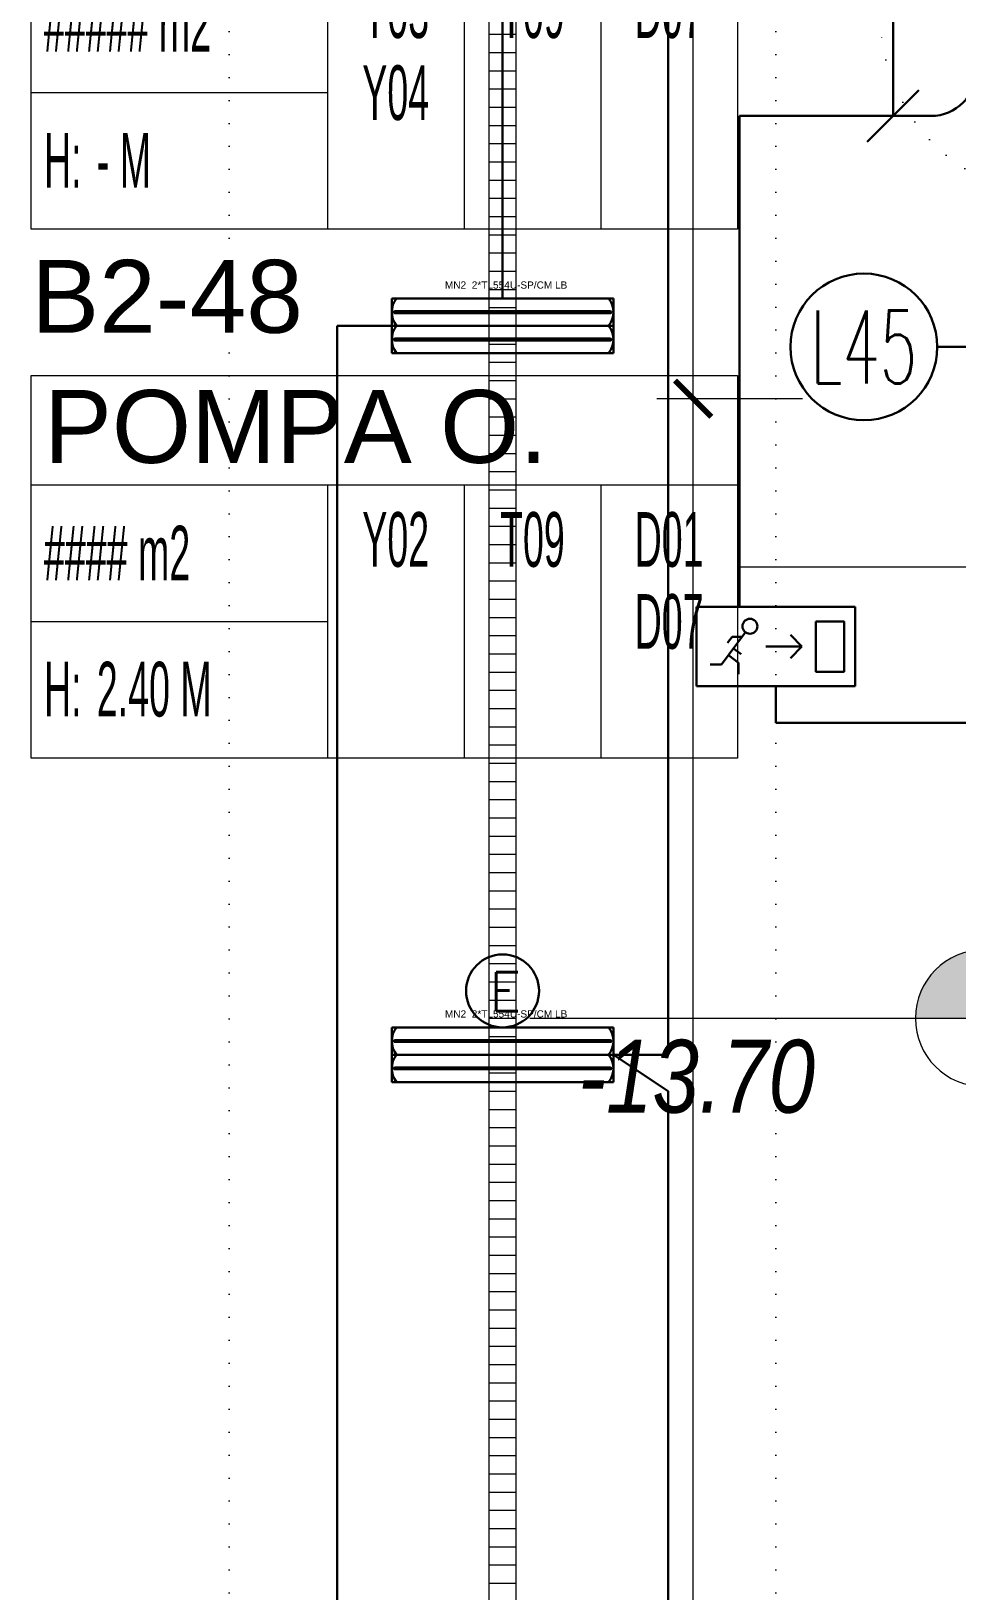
# Model space of a CAD drawing. Header units: metres. Extents: x -13316 to 152404, y -3899 to 30226.
# Drawn here: x 3411 to 3919, y 2066 to 2922 of the extents above; entities that cross this region are included whole.
import ezdxf
from ezdxf.enums import TextEntityAlignment as Align

# ---------------------------------------------------------------- set-up
doc = ezdxf.new("R2010")
doc.units = ezdxf.units.M
doc.header["$LTSCALE"] = 100
doc.header["$MEASUREMENT"] = 0
doc.linetypes.add('DOT2', pattern=[0.125, 0, -0.125])
doc.linetypes.add('HIDDEN', pattern=[0.375, 0.25, -0.125])
doc.layers.get('0').update_dxf_attribs({"color": 9, "lineweight": 9})
for name, color, linetype, lineweight in [('06B', 9, 'Continuous', 9), ('06D', 9, 'Continuous', 9), ('10', 9, 'Continuous', 9), ('20', 9, 'DOT2', 9), ('21', 9, 'Continuous', 9), ('21_mahal200', 9, 'Continuous', 9), ('25', 9, 'Continuous', 9), ('E-1x8 W ACİL ÇIKIŞ ARMATÜRÜ (TİP1)', 7, 'Continuous', 30), ('E-2x54 W SIVAÜSTÜ FLUORESAN YÜKSEK TAVAN ARMATÜRÜ', 7, 'Continuous', 30), ('E-ACİL AYDINLATMA KİTİ', 7, 'Continuous', 30), ('E-KABLO', 7, 'Continuous', 30), ('E-LINYE', 7, 'Continuous', 30)]:
    doc.layers.add(name, color=color, linetype=linetype, lineweight=lineweight)
doc.styles.add('Arial', font='arial.ttf', dxfattribs={"height": 2.5})
doc.styles.add('E-YAZI', font='txttw.shx')
doc.styles.add('MuuM_TEXT-ITALIC', font='ARIALNI.TTF')
doc.styles.add('MuuM_TEXT-STANDART', font='ARIALN.TTF')
doc.dimstyles.new('MuuM_DIM200', dxfattribs={"dimscale": 20, "dimtxt": 2, "dimasz": 1, "dimexe": 1, "dimexo": 1, "dimgap": 1, "dimtad": 1, "dimdec": 1, "dimrnd": 0.5, "dimdsep": 46, "dimtxsty": 'MuuM_TEXT-STANDART', "dimblk": 'ARCHTICK', "dimcen": 0, "dimdle": 0.15, "dimclrd": 256, "dimclre": 256, "dimclrt": 256, "dimadec": 0, "dimazin": 0, "dimtfac": 5, "dimtdec": 1, "dimtix": 1, "dimtmove": 2, "dimatfit": 3, "dimldrblk": 'DOT', "dimfxl": 3, "dimfxlon": 1, "dimtolj": 1, "dimlwd": -1, "dimlwe": -1, "dimarcsym": 0})

# ---------------------------------------------------------------- blocks, each defined once
blk = doc.blocks.new('2x54 W SIVAÜSTÜ FLUORESAN YÜKSEK TAVAN ARMATÜRÜ')
at = {"layer": 'E-2x54 W SIVAÜSTÜ FLUORESAN YÜKSEK TAVAN ARMATÜRÜ', "color": 4}
for p, q in [((-60.8, 15), (-60.8, -15)), ((-60.8, 15), (60.8, 15)), ((60.8, 15), (60.8, 0)), ((-60, 0), (-15, 0)), ((15, 0), (60, 0)), ((60.8, 0), (60.8, -15)), ((-60.8, -15), (60.8, -15))]:
    blk.add_line(p, q, dxfattribs=at)
at = {"layer": 'E-2x54 W SIVAÜSTÜ FLUORESAN YÜKSEK TAVAN ARMATÜRÜ', "color": 7}
for p, q in [((-60.8, 0), (60.8, 0)), ((-59.27, 8.01), (59.32, 8.01)), ((-59.16, 7.01), (59.44, 7)), ((-59.27, -6.99), (59.32, -6.99)), ((-59.16, -7.99), (59.44, -8))]:
    blk.add_line(p, q, dxfattribs=at)
for centre in [(-59.23, 7.63), (-59.23, 7.33), (59.36, 7.63), (59.36, 7.33), (-59.23, -7.37), (-59.23, -7.67), (59.36, -7.37), (59.36, -7.67)]:
    blk.add_circle(centre, 0.11, dxfattribs=at)
for centre, radius, start, end in [((-48.66, 7.5), 12.14, 141.85995, 218.14005), ((48.66, 7.5), 12.14, 321.85995, 38.14005), ((-59.12, 7.51), 0.515, 106.86737, 266.76121), ((-59.32, 7.49), 0.519, 289.2244, 84.40418), ((59.47, 7.51), 0.515, 106.86737, 266.76121), ((59.27, 7.49), 0.519, 289.2244, 84.40418), ((-48.66, -7.5), 12.14, 141.85995, 218.14005), ((-59.12, -7.49), 0.515, 106.86737, 266.76121), ((-59.32, -7.51), 0.519, 289.2244, 84.40418), ((48.66, -7.5), 12.14, 321.85995, 38.14005), ((59.47, -7.49), 0.515, 106.86737, 266.76121), ((59.27, -7.51), 0.519, 289.2244, 84.40418)]:
    blk.add_arc(centre, radius, start, end, dxfattribs=at)
at = {"layer": 'E-2x54 W SIVAÜSTÜ FLUORESAN YÜKSEK TAVAN ARMATÜRÜ', "color": 7, "style": 'Arial'}
blk.add_text('MN2  2*TL554U-SP/CM LB', height=3.9508, dxfattribs=at).set_placement((-31.61, 20.4))
blk = doc.blocks.new('100_ACİL AYDINLATMA KİTİ')
at = {"layer": 'E-ACİL AYDINLATMA KİTİ', "color": 3}
blk.add_circle((0, 0), 1.251, dxfattribs=at)
at = {"layer": 'E-ACİL AYDINLATMA KİTİ', "color": 3, "style": 'E-YAZI'}
blk.add_text('E', height=1.34, dxfattribs=at).set_placement((-0.448, -0.694))
blk = doc.blocks.new('100_1x8 W ACİL ÇIKIŞ ARMATÜRÜ (TİP1)')
at = {"layer": 'E-1x8 W ACİL ÇIKIŞ ARMATÜRÜ (TİP1)', "color": 4}
for p, q in [((-3.4, 3.4), (3.4, 3.4)), ((-3.4, 0), (-3.4, 3.4)), ((3.4, 3.4), (3.4, 0)), ((3.4, 0), (-3.4, 0))]:
    blk.add_line(p, q, dxfattribs=at)
at = {"layer": 'E-1x8 W ACİL ÇIKIŞ ARMATÜRÜ (TİP1)', "color": 1}
for p, q in [((-1.305, 2.317), (-2.331, 0.937)), ((-1.882, 2.125), (-2.072, 1.87)), ((-1.448, 2.125), (-1.882, 2.125)), ((1.112, 1.705), (0.624, 2.205)), ((-1.484, 1.378), (-1.818, 1.627)), ((1.112, 1.705), (-0.431, 1.705)), ((0.624, 1.205), (1.107, 1.7)), ((-2.821, 0.937), (-2.331, 0.937)), ((-1.608, 1.01), (-2.039, 1.33)), ((-1.608, 1.01), (-1.608, 0.516))]:
    blk.add_line(p, q, dxfattribs=at)
blk.add_lwpolyline([(1.715, 2.777), (2.92, 2.777), (2.92, 0.623), (1.715, 0.623)], close=True, dxfattribs=at)
blk.add_circle((-1.115, 2.574), 0.32, dxfattribs=at)
blk = doc.blocks.new('_ArchTick')
at = {"color": 0, "linetype": 'ByBlock', "const_width": 0.15}
blk.add_lwpolyline([(-0.5, -0.5), (0.5, 0.5)], dxfattribs=at)
blk = doc.blocks.new('*D665')
at = {"layer": '25', "transparency": 16777216}
for p, q in [((3514.6, -30030.79), (3434.6, -30030.79)), ((3454.6, -30027.79), (3454.6, -30463.63)), ((3454.6, -30913.79), (3454.6, -30575.99)), ((3514.6, -30910.79), (3434.6, -30910.79))]:
    blk.add_line(p, q, dxfattribs=at)
at = {"layer": '25', "transparency": 16777216, "xscale": 20, "yscale": 20, "zscale": 20}
for p, rotation in [((3454.6, -30030.79), 90), ((3454.6, -30910.79), 270)]:
    blk.add_blockref('_ArchTick', p, dxfattribs=dict(at, rotation=rotation))
at = {"layer": '25', "transparency": 16777216, "insert": (3415.42, -30519.81), "char_height": 40, "attachment_point": 5, "rotation": 90, "style": 'MuuM_TEXT-STANDART'}
blk.add_mtext('\\A1;880', dxfattribs=at)
blk = doc.blocks.new('_Dot')
at = {"color": 0, "linetype": 'ByBlock', "lineweight": -2}
blk.add_line((-0.5, 0), (-1, 0), dxfattribs=at)
at = {"color": 0, "linetype": 'ByBlock', "const_width": 0.5}
blk.add_lwpolyline([(-0.25, 0, 1), (0.25, 0, 1)], format="xyb", close=True, dxfattribs=at)
blk = doc.blocks.new('gr-p-barel kilitli kapı kolu')
at = {"flags": 128}
for points in [[(-0.9, 0.8), (-0.9, 4.9), (-11.7, 4.9), (-11.7, 6.7), (0.9, 6.7), (0.9, 0.8)], [(-0.8, 5), (0.8, 6.6)]]:
    blk.add_lwpolyline(points, dxfattribs=at)
blk.add_lwpolyline([(-2.75, 0), (-2.75, 0.7), (2.75, 0.7), (2.75, 0)])
blk.add_lwpolyline([(-1.3, 0.7), (1.3, 0.7), (1.3, 0.8), (-1.3, 0.8)], close=True)
blk = doc.blocks.new('prf-scr2')
at = {"linetype": 'DOT2', "ltscale": 10}
blk.add_line((0, 0.19), (0, -1.06), dxfattribs=at)
for p, q in [((0.09, -0.24), (-0.09, -0.2)), ((-0.09, -0.24), (0.09, -0.28)), ((0.09, -0.32), (-0.09, -0.28)), ((-0.09, -0.32), (0.09, -0.36)), ((0.09, -0.4), (-0.09, -0.36)), ((-0.09, -0.4), (0.09, -0.44)), ((0.09, -0.48), (-0.09, -0.44)), ((-0.09, -0.48), (0.09, -0.52)), ((0.09, -0.56), (-0.09, -0.52)), ((-0.09, -0.56), (0.09, -0.6)), ((0.09, -0.64), (-0.09, -0.6)), ((-0.09, -0.64), (0.09, -0.68)), ((0.09, -0.72), (-0.09, -0.68)), ((-0.09, -0.72), (0.09, -0.76)), ((0.06, -0.84), (-0.08, -0.76)), ((-0.07, -0.8), (0.06, -0.84)), ((0.09, -0.17), (0, -0.15)), ((0, -0.18), (0.09, -0.2))]:
    blk.add_line(p, q)
blk.add_lwpolyline([(0.23, 0), (-0.23, 0), (-0.23, -0.01), (-0.12, -0.14), (0.12, -0.14), (0.23, -0.01), (0.23, 0)], close=True)
for points in [[(0.23, -0.01), (-0.23, -0.01)], [(-0.09, -0.14), (-0.09, -0.2), (-0.12, -0.22), (-0.12, -0.23), (-0.09, -0.24), (-0.09, -0.28), (-0.12, -0.3), (-0.12, -0.31), (-0.09, -0.32), (-0.09, -0.36), (-0.12, -0.38), (-0.12, -0.39), (-0.09, -0.4), (-0.09, -0.44), (-0.12, -0.46), (-0.12, -0.46), (-0.09, -0.48), (-0.09, -0.52), (-0.12, -0.54), (-0.12, -0.54), (-0.09, -0.56), (-0.09, -0.6), (-0.12, -0.62), (-0.12, -0.62), (-0.09, -0.64), (-0.09, -0.68), (-0.12, -0.69), (-0.12, -0.7), (-0.09, -0.72), (-0.09, -0.73), (-0.08, -0.76), (-0.1, -0.77), (-0.1, -0.78), (-0.07, -0.8), (-0.01, -0.94), (0, -0.95), (0.01, -0.94), (0.08, -0.76), (0.09, -0.76), (0.12, -0.74), (0.12, -0.73), (0.09, -0.72), (0.09, -0.68), (0.12, -0.66), (0.12, -0.66), (0.09, -0.64), (0.09, -0.6), (0.12, -0.58), (0.12, -0.58), (0.09, -0.56), (0.09, -0.52), (0.12, -0.5), (0.12, -0.5), (0.09, -0.48), (0.09, -0.44), (0.12, -0.43), (0.12, -0.42), (0.09, -0.4), (0.09, -0.36), (0.12, -0.35), (0.12, -0.34), (0.09, -0.32), (0.09, -0.28), (0.12, -0.27), (0.12, -0.26), (0.09, -0.24), (0.09, -0.2), (0.12, -0.19), (0.12, -0.18), (0.09, -0.17), (0.09, -0.14)]]:
    blk.add_lwpolyline(points)
blk = doc.blocks.new('K-SAC-01')
at = {"layer": '10'}
for points in [[(-4.6, 16.2, -0.414214), (-4.5, 16.3), (-0.1, 16.3, -0.414214), (0, 16.2), (0, 5.9), (0.2, 5.9), (0.2, 16.2, 0.414214), (-0.1, 16.5), (-4.5, 16.5, 0.414214), (-4.8, 16.2), (-4.8, 15.3, 0.414214), (-4.5, 15), (-3.4, 15), (-3.4, 15.2), (-4.5, 15.2, -0.414214), (-4.6, 15.3)], [(0.2, 10.3, -0.414214), (0.5, 10.6), (1.5, 10.6, -0.414214), (1.8, 10.3), (1.8, 3.9, -0.414214), (1.5, 3.6, -0.414214), (1.2, 3.9), (1.2, 4.8), (0.2, 4.8), (0.2, -1.2, -0.414214), (-0.1, -1.5), (-4.5, -1.5, -0.414214), (-4.8, -1.2), (-4.8, -0.3, -0.414214), (-4.5, 0), (-3.4, 0), (-3.4, -0.2), (-4.5, -0.2, 0.414214), (-4.6, -0.3), (-4.6, -1.2, 0.414214), (-4.5, -1.3), (-0.1, -1.3, 0.414214), (0, -1.2), (0, 5), (1.4, 5), (1.4, 3.9, 0.414214), (1.5, 3.8, 0.414214), (1.6, 3.9), (1.6, 10.3, 0.414214), (1.5, 10.4), (0.5, 10.4, 0.414214), (0.4, 10.3), (0.4, 9.4), (0.2, 9.4)], [(99.8, 10.3, 0.414214), (99.5, 10.6), (98.5, 10.6, 0.414214), (98.2, 10.3), (98.2, 3.9, 0.414214), (98.5, 3.6, 0.414214), (98.8, 3.9), (98.8, 4.8), (99.8, 4.8), (99.8, -1.2, 0.414214), (100.1, -1.5), (104.5, -1.5, 0.414214), (104.8, -1.2), (104.8, -0.3, 0.414214), (104.5, 0), (103.4, 0), (103.4, -0.2), (104.5, -0.2, -0.414214), (104.6, -0.3), (104.6, -1.2, -0.414214), (104.5, -1.3), (100.1, -1.3, -0.414214), (100, -1.2), (100, 5), (98.6, 5), (98.6, 3.9, -0.414214), (98.5, 3.8, -0.414214), (98.4, 3.9), (98.4, 10.3, -0.414214), (98.5, 10.4), (99.5, 10.4, -0.414214), (99.6, 10.3), (99.6, 9.4), (99.8, 9.4)], [(104.6, 16.2, 0.414214), (104.5, 16.3), (100.1, 16.3, 0.414214), (100, 16.2), (100, 5.9), (99.8, 5.9), (99.8, 16.2, -0.414214), (100.1, 16.5), (104.5, 16.5, -0.414214), (104.8, 16.2), (104.8, 15.3, -0.414214), (104.5, 15), (103.4, 15), (103.4, 15.2), (104.5, 15.2, 0.414214), (104.6, 15.3)], [(-0.38, -2.01), (1, -1.37), (1, 1.5), (1.2, 1.5), (1.2, -1.5), (-0.27, -2.18, -14.796002)]]:
    blk.add_lwpolyline(points, format="xyb", close=True, dxfattribs=at)
for points in [[(98.8, 0.15), (98.8, 2.15), (99.1, 2.15), (99.1, 3.19), (1.5, 3.19), (1.5, 2.15), (1.8, 2.15), (1.8, 0.15), (1.5, 0.15), (1.5, 1.85), (1.2, 1.85), (1.2, 3.49), (99.4, 3.49), (99.4, 1.85), (99.1, 1.85), (99.1, 0.15)], [(98.8, 2.15), (98.8, 0.15), (99.4, 0.15), (99.4, -1.5), (1.2, -1.5), (1.2, 0.15), (1.8, 0.15), (1.8, 2.15), (2.1, 2.15), (2.1, -0.15), (1.5, -0.15), (1.5, -1.2), (99.1, -1.2), (99.1, -0.15), (98.5, -0.15), (98.5, 2.15), (98.8, 2.15)]]:
    blk.add_lwpolyline(points, dxfattribs=at)
for points in [[(2.1, 3), (8.1, 3), (8.1, -1), (2.1, -1)], [(2.4, 2.7), (7.8, 2.7), (7.8, -0.7), (2.4, -0.7)], [(98.5, 3), (92.5, 3), (92.5, -1), (98.5, -1)], [(98.2, 2.7), (92.8, 2.7), (92.8, -0.7), (98.2, -0.7)]]:
    blk.add_lwpolyline(points, close=True, dxfattribs=at)
blk.add_circle((-0.95, -2.5), 0.55, dxfattribs=at)
at = {"layer": '20', "linetype": 'HIDDEN'}
for points in [[(-0.2, -1.3), (-0.2, 0), (-1.7, 0), (-1.7, -1.3)], [(-0.4, -1.99), (-0.4, -0.2), (-1.5, -0.2), (-1.5, -1.99)]]:
    blk.add_lwpolyline(points, dxfattribs=at)
at = {"layer": '20'}
blk.add_lwpolyline([(-0.95, -2.5), (-0.95, -102.85)], dxfattribs=at)
blk.add_arc((-0.95, -2.5), 100.35, 270, 1.51314, dxfattribs=at)
at = {"layer": '06B'}
blk.add_blockref('gr-p-barel kilitli kapı kolu', (91.4, 3.51), dxfattribs=at)
at = {"layer": '06B', "xscale": -1, "rotation": 180}
blk.add_blockref('gr-p-barel kilitli kapı kolu', (91.4, -1.51), dxfattribs=at)
at = {"layer": '10', "xscale": -1, "rotation": 90}
blk.add_blockref('prf-scr2', (1.5, 1), dxfattribs=at)
at = {"layer": '10', "rotation": 270}
blk.add_blockref('prf-scr2', (99.1, 1.22), dxfattribs=at)
blk = doc.blocks.new('p-ızgara')
at = {"layer": '06D'}
h = blk.add_hatch(dxfattribs=at)
h.set_pattern_fill('_USER', color=252, scale=10, angle=180, style=0, pattern_type=0)
h.set_pattern_definition([(180, (-7e-12, -8630), (-1e-15, -10), [])])
h.paths.add_polyline_path([(3342.5, -4975), (3342.5, -8278.51), (3357.5, -8278.51), (3357.5, -4975)])
blk.add_lwpolyline([(3342.5, -4975), (3342.5, -8278.51), (3357.5, -8278.51), (3357.5, -4975)], close=True, dxfattribs=at)
blk = doc.blocks.new('*D691')
at = {"layer": '25', "transparency": 16777216}
for p, q in [((3514.6, -30910.79), (3434.6, -30910.79)), ((3454.6, -33313.79), (3454.6, -30907.79)), ((3514.6, -33310.79), (3434.6, -33310.79))]:
    blk.add_line(p, q, dxfattribs=at)
at = {"layer": '25', "transparency": 16777216, "xscale": 20, "yscale": 20, "zscale": 20}
for p, rotation in [((3454.6, -30910.79), 90), ((3454.6, -33310.79), 270)]:
    blk.add_blockref('_ArchTick', p, dxfattribs=dict(at, rotation=rotation))
at = {"layer": '25', "transparency": 16777216, "insert": (3414.18, -32110.79), "char_height": 40, "attachment_point": 5, "rotation": 90, "style": 'MuuM_TEXT-STANDART'}
blk.add_mtext('\\A1;2400', dxfattribs=at)
blk = doc.blocks.new('0_elevationtarget-p-bk')
h = blk.add_hatch(color=250)
h.paths.add_polyline_path([(1.875, 0, 0.414214), (0, 1.875), (0, 0)])
h.paths.add_polyline_path([(0, 0), (-1.875, 0, 0.414214), (0, -1.875)])
blk.add_line((0, -2.625), (0, 2.625))
blk.add_lwpolyline([(12.453, 0), (-3, 0)])
blk.add_circle((0, 0), 1.875)
at = {"style": 'Arial'}
blk.add_attdef('BITMISKOT', text='', height=2, dxfattribs=at).set_placement((4.5, 0), align=Align.BOTTOM_LEFT)
at = {"style": 'MuuM_TEXT-ITALIC'}
blk.add_attdef('FINISHINGFLOORLEVEL', text='', height=2, dxfattribs=at).set_placement((4.5, -0.592), align=Align.TOP_LEFT)
blk = doc.blocks.new('0_roomno2')
blk.add_lwpolyline([(19.375, -10.5), (0, -10.5), (0, 0), (19.375, 0)], close=True)
for points in [[(0, -3), (19.375, -3)], [(8.125, -3), (8.125, -10.5)], [(11.875, -3), (11.875, -10.5)], [(15.625, -3), (15.625, -10.5)], [(0, -6.75), (8.125, -6.75)]]:
    blk.add_lwpolyline(points)
at = {"style": 'MuuM_TEXT-STANDART', "width": 0.6}
blk.add_text('H:', height=1.5, dxfattribs=at).set_placement((0.35, -8.608), align=Align.MIDDLE_LEFT)
at = {"style": 'Arial'}
blk.add_attdef('ODANO', (0, 1.17), '', height=2, dxfattribs=at)
blk.add_attdef('MEKANADI', text='', height=2, dxfattribs=at).set_placement((0.35, -3), align=Align.BOTTOM_LEFT)
at = {"style": 'MuuM_TEXT-STANDART', "width": 0.6}
for tag, p in [('YER01', (10, -4.5)), ('TAVAN01', (13.75, -4.5)), ('DUVAR01', (17.5, -4.5)), ('YER02', (10, -6.75)), ('TAVAN02', (13.75, -6.75)), ('DUVAR02', (17.5, -6.75)), ('YER03', (10, -9)), ('TAVAN03', (13.75, -9)), ('DUVAR03', (17.5, -9))]:
    blk.add_attdef(tag, text='', height=1.5, dxfattribs=at).set_placement(p, align=Align.MIDDLE_CENTER)
for tag, p in [('M2', (0.35, -4.875)), ('TEMIZTAVANYUKSEKLIGI', (1.8, -8.608))]:
    blk.add_attdef(tag, text='', height=1.5, dxfattribs=at).set_placement(p, align=Align.MIDDLE_LEFT)
blk = doc.blocks.new('2.bod.Mimari')
at = {"layer": '06D', "linetype": 'DOT2'}
for points in [[(3200, -4327.5), (3200, -7755), (3200, -8105)], [(3500, -4327.5), (3500, -7755), (3500, -8105)]]:
    blk.add_lwpolyline(points, dxfattribs=at)
at = {"layer": '21_mahal200'}
blk.add_lwpolyline([(3478.88, -6322.24), (3758.83, -6322.24)], dxfattribs=at)
at = {"rotation": 270}
blk.add_blockref('K-SAC-01', (3660, -6020), dxfattribs=at)
at = {"layer": '06D'}
blk.add_blockref('p-ızgara', (0, 0), dxfattribs=at)
at = {"layer": '21'}
ref = blk.add_blockref('0_elevationtarget-p-bk', (3614.01, -6570), dxfattribs=dict(at, xscale=-20, yscale=20, zscale=20))
ref.add_attrib('FINISHINGFLOORLEVEL', '-13.70', dxfattribs={"layer": '0', "height": 40, "style": 'MuuM_TEXT-ITALIC'}).set_placement((3391.54, -6581.84), align=Align.TOP_LEFT)
at = {"layer": '21_mahal200'}
ref = blk.add_blockref('0_roomno2', (3091.38, -5927.05), dxfattribs=dict(at, xscale=20, yscale=20, zscale=20))
ref.add_attrib('ODANO', 'B2-46', (3091.38, -5918.4), dxfattribs={"layer": '0', "height": 40, "style": 'Arial'})
ref.add_attrib('MEKANADI', 'M02 Y.MERD.', dxfattribs={"layer": '0', "height": 40, "style": 'Arial'}).set_placement((3098.38, -5987.05), align=Align.BOTTOM_LEFT)
ref.add_attrib('M2', '##### m2', dxfattribs={"layer": '0', "height": 30, "style": 'MuuM_TEXT-STANDART', "width": 0.6}).set_placement((3098.38, -6024.55), align=Align.MIDDLE_LEFT)
ref.add_attrib('TEMIZTAVANYUKSEKLIGI', '- M', dxfattribs={"layer": '0', "height": 30, "style": 'MuuM_TEXT-STANDART', "width": 0.6}).set_placement((3127.38, -6099.2), align=Align.MIDDLE_LEFT)
ref.add_attrib('YER01', 'Y03', dxfattribs={"layer": '0', "height": 30, "style": 'MuuM_TEXT-STANDART', "width": 0.6}).set_placement((3291.38, -6017.05), align=Align.MIDDLE_CENTER)
ref.add_attrib('TAVAN01', 'T09', dxfattribs={"layer": '0', "height": 30, "style": 'MuuM_TEXT-STANDART', "width": 0.6}).set_placement((3366.38, -6017.05), align=Align.MIDDLE_CENTER)
ref.add_attrib('DUVAR01', 'D07', dxfattribs={"layer": '0', "height": 30, "style": 'MuuM_TEXT-STANDART', "width": 0.6}).set_placement((3441.38, -6017.05), align=Align.MIDDLE_CENTER)
ref.add_attrib('YER02', 'Y04', dxfattribs={"layer": '0', "height": 30, "style": 'MuuM_TEXT-STANDART', "width": 0.6}).set_placement((3291.38, -6062.05), align=Align.MIDDLE_CENTER)
ref = blk.add_blockref('0_roomno2', (3091.38, -6217.24), dxfattribs=dict(at, xscale=20, yscale=20, zscale=20))
ref.add_attrib('ODANO', 'B2-48', (3091.38, -6193.84), dxfattribs={"layer": '0', "height": 40, "style": 'Arial'})
ref.add_attrib('MEKANADI', 'POMPA O.', dxfattribs={"layer": '0', "height": 40, "style": 'Arial'}).set_placement((3098.38, -6277.24), align=Align.BOTTOM_LEFT)
ref.add_attrib('M2', '#### m2', dxfattribs={"layer": '0', "height": 30, "style": 'MuuM_TEXT-STANDART', "width": 0.6}).set_placement((3098.38, -6314.74), align=Align.MIDDLE_LEFT)
ref.add_attrib('TEMIZTAVANYUKSEKLIGI', '2.40 M', dxfattribs={"layer": '0', "height": 30, "style": 'MuuM_TEXT-STANDART', "width": 0.6}).set_placement((3127.38, -6389.4), align=Align.MIDDLE_LEFT)
ref.add_attrib('YER01', 'Y02', dxfattribs={"layer": '0', "height": 30, "style": 'MuuM_TEXT-STANDART', "width": 0.6}).set_placement((3291.38, -6307.24), align=Align.MIDDLE_CENTER)
ref.add_attrib('TAVAN01', 'T09', dxfattribs={"layer": '0', "height": 30, "style": 'MuuM_TEXT-STANDART', "width": 0.6}).set_placement((3366.38, -6307.24), align=Align.MIDDLE_CENTER)
ref.add_attrib('DUVAR01', 'D01', dxfattribs={"layer": '0', "height": 30, "style": 'MuuM_TEXT-STANDART', "width": 0.6}).set_placement((3441.38, -6307.24), align=Align.MIDDLE_CENTER)
ref.add_attrib('DUVAR02', 'D07', dxfattribs={"layer": '0', "height": 30, "style": 'MuuM_TEXT-STANDART', "width": 0.6}).set_placement((3441.38, -6352.24), align=Align.MIDDLE_CENTER)
at = {"layer": '25'}
dim = blk.add_linear_dim(base=(3454.6, -5350), p1=(3660, -6230), p2=(13317.29, -5350), angle=90, dimstyle='MuuM_DIM200', dxfattribs=at)
dim.commit()
dim.dimension.update_dxf_attribs({"geometry": '*D665', "text_midpoint": (3415.42, -5839.02), "dimtype": 128, "insert": (0, 24680.79)})
dim = blk.add_linear_dim(base=(3454.6, -6230), p1=(3660, -8630), p2=(13317.29, -6230), angle=90, dimstyle='MuuM_DIM200', dxfattribs=at)
dim.commit()
dim.dimension.update_dxf_attribs({"geometry": '*D691', "text_midpoint": (3414.18, -7430), "insert": (0, 24680.79)})

msp = doc.modelspace()

# ---------------------------------------------------------------- linework, layer by layer
at = {"layer": 'E-KABLO', "color": 6}
for p, q in [((3760.8, 3940), (3760.8, 2360)), ((3670, 2775), (3670, 3145)), ((3609.2, 2760), (3579.2, 2760)), ((3579.2, 2760), (3579.2, 1960)), ((3730.8, 2360), (3760.8, 2360)), ((3730.8, 2360), (3760.8, 2340)), ((3760.8, 2340), (3760.8, 760))]:
    msp.add_line(p, q, dxfattribs=at)
at = {"layer": 'E-KABLO', "color": 4}
for p, q in [((3800, 2875.15), (3905, 2875.15)), ((3800, 2605.69), (3800, 2875.15)), ((3820, 2562.17), (3820, 2542.13)), ((4516.18, 2542.13), (3820, 2542.13))]:
    msp.add_line(p, q, dxfattribs=at)
msp.add_arc((3905, 2900.15), 25, 270, 0, dxfattribs=at)
at = {"layer": 'E-LINYE', "color": 7, "linetype": 'Continuous'}
for p, q in [((3884.26, 2875.15), (3884.26, 2928.83)), ((3870.12, 2861), (3898.4, 2889.29)), ((3908.47, 2748.41), (3955, 2748.41))]:
    msp.add_line(p, q, dxfattribs=at)
msp.add_circle((3868.23, 2748.41), 40.25, dxfattribs=at)

# ---------------------------------------------------------------- block references
msp.add_blockref('2.bod.Mimari', (320, 8950))
at = {"layer": 'E-1x8 W ACİL ÇIKIŞ ARMATÜRÜ (TİP1)', "xscale": 12.8, "yscale": 12.8, "zscale": 12.8}
msp.add_blockref('100_1x8 W ACİL ÇIKIŞ ARMATÜRÜ (TİP1)', (3820, 2562.17), dxfattribs=at)
at = {"layer": 'E-2x54 W SIVAÜSTÜ FLUORESAN YÜKSEK TAVAN ARMATÜRÜ', "color": 6}
for p in [(3670, 2760), (3670, 2360)]:
    msp.add_blockref('2x54 W SIVAÜSTÜ FLUORESAN YÜKSEK TAVAN ARMATÜRÜ', p, dxfattribs=at)
at = {"layer": 'E-ACİL AYDINLATMA KİTİ', "xscale": 16, "yscale": 16, "zscale": 16}
msp.add_blockref('100_ACİL AYDINLATMA KİTİ', (3670, 2395.02), dxfattribs=at)

# ---------------------------------------------------------------- texts
at = {"layer": 'E-LINYE', "color": 3, "linetype": 'Continuous', "style": 'E-YAZI', "width": 0.6}
msp.add_text('L45', height=40, dxfattribs=at).set_placement((3868.23, 2748.41), align=Align.MIDDLE_CENTER)

doc.saveas('drawing.dxf')
